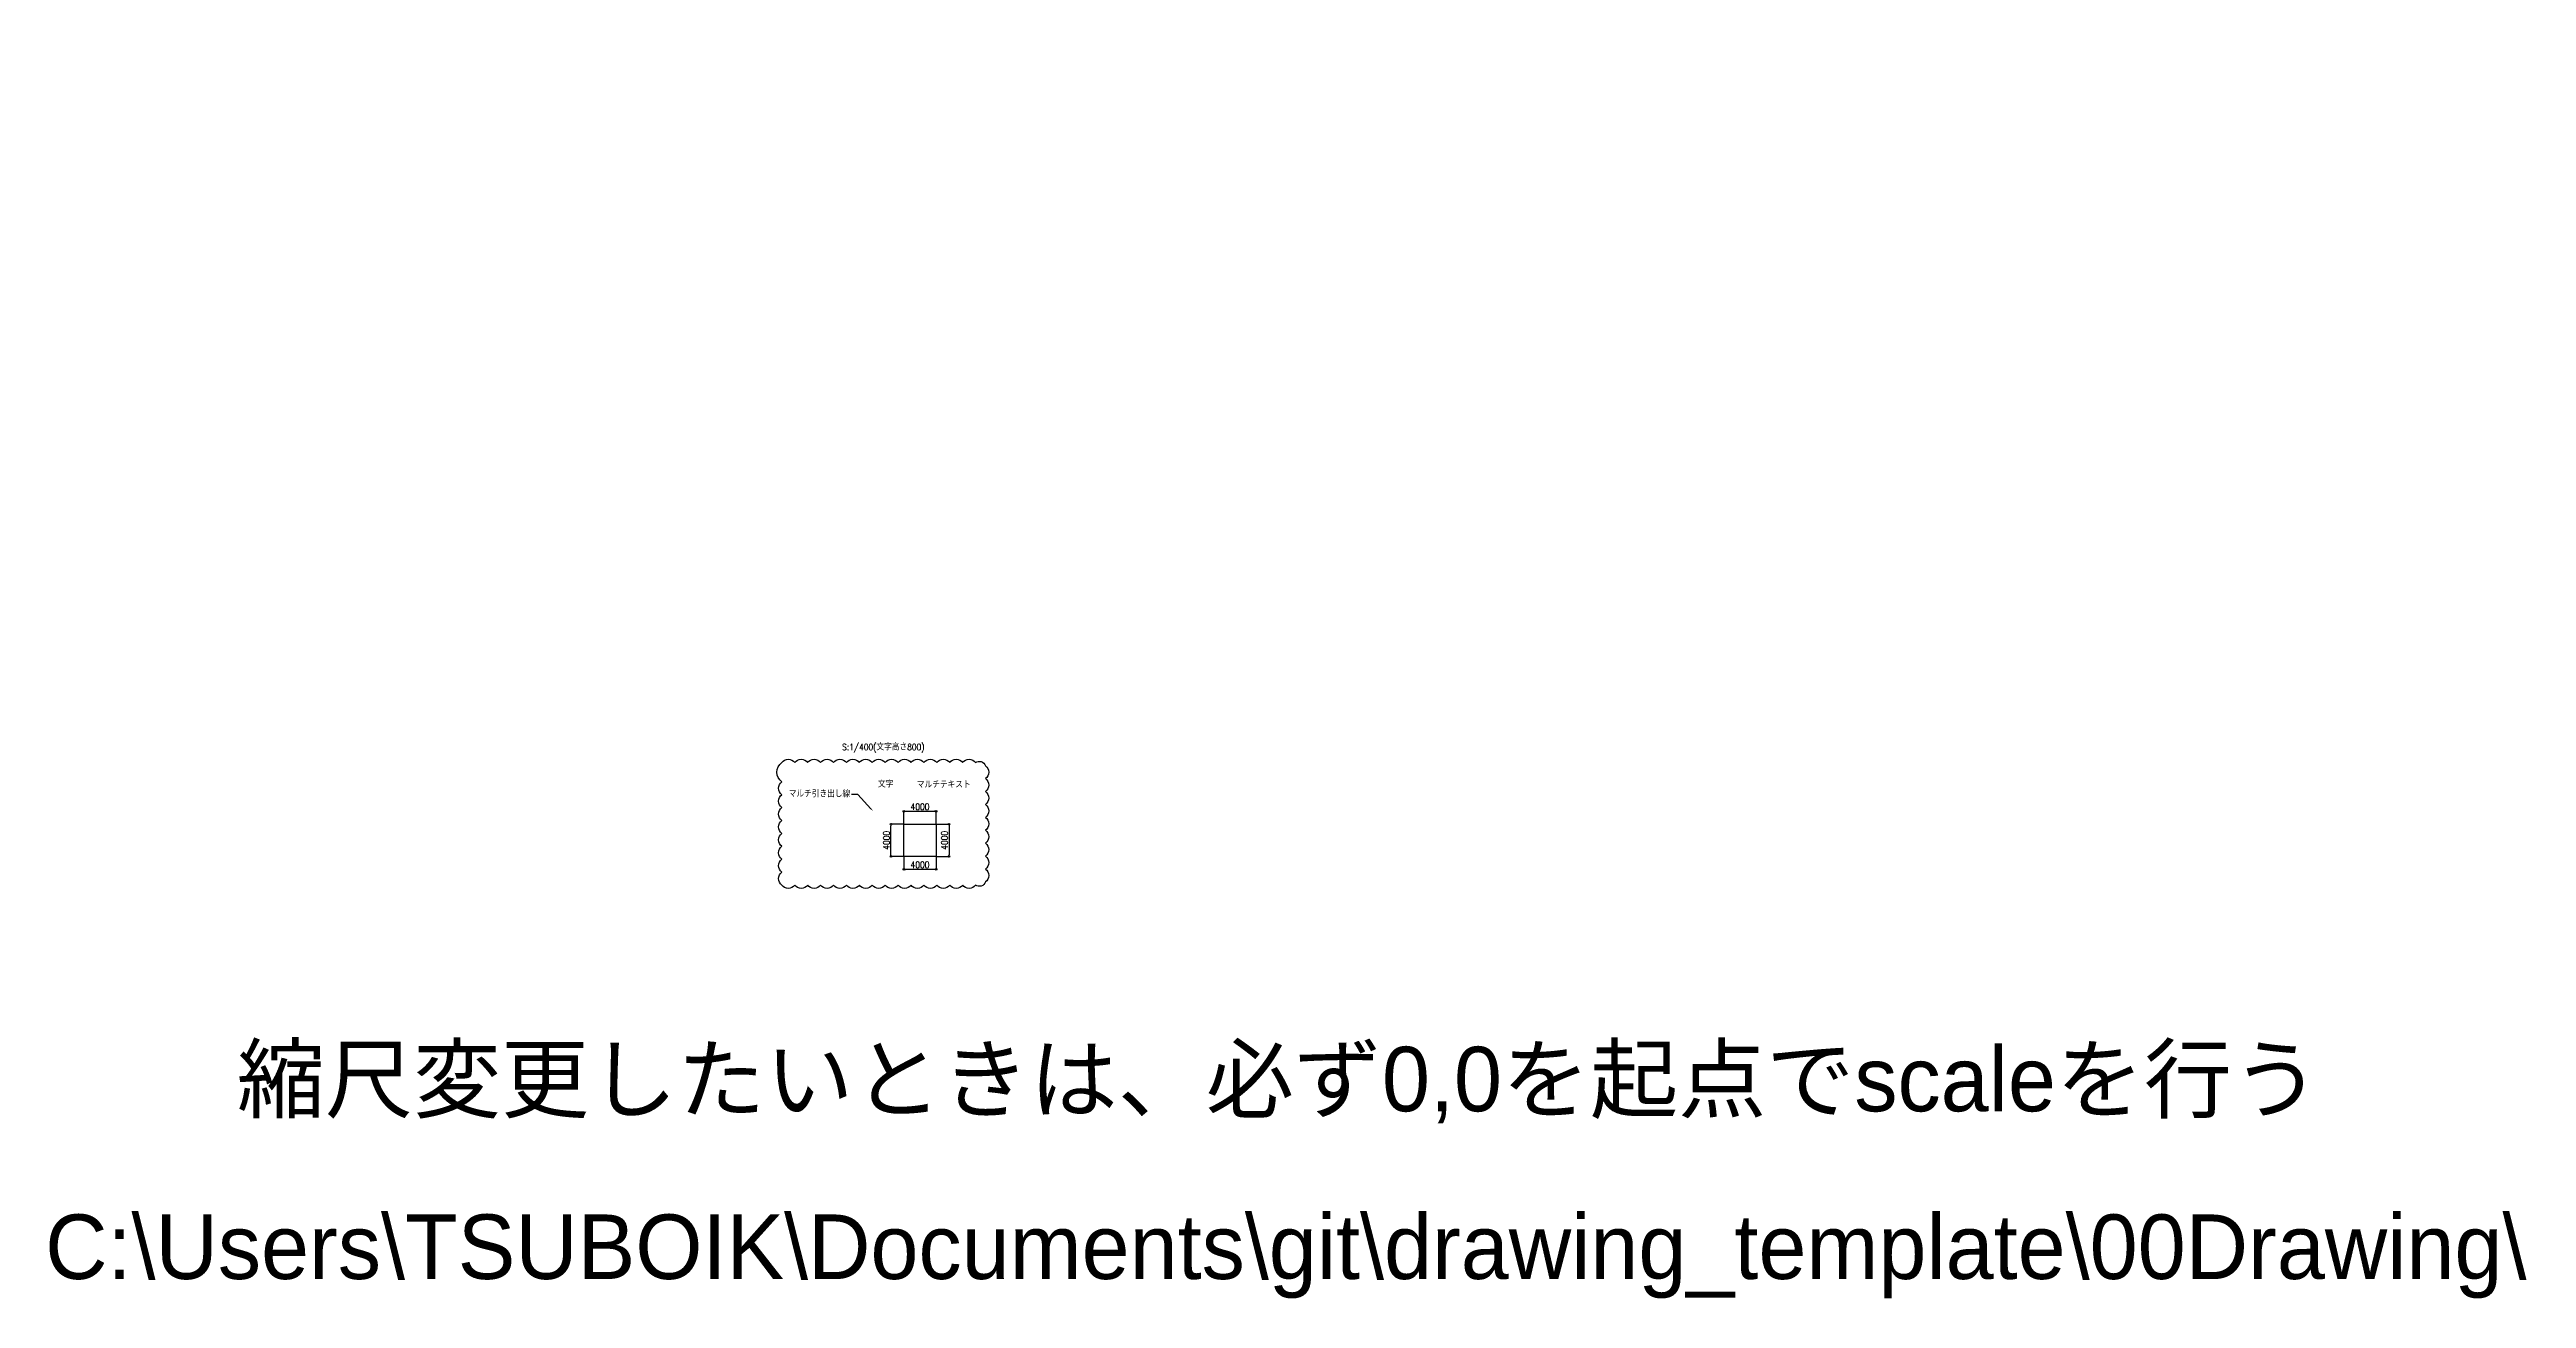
# Model space of a CAD drawing. Extents: x -76008 to 648000, y -1342800 to 168370.
# Drawn here: x -74716 to 232127, y 13602 to 168370 of the extents above; entities that cross this region are included whole.
import ezdxf
from ezdxf import colors
from ezdxf.entities.mleader import LeaderData, LeaderLine
from ezdxf.enums import TextEntityAlignment as Align
from ezdxf.math import Vec2, Vec3

# ---------------------------------------------------------------- set-up
doc = ezdxf.new("R2010")
doc.units = 0
doc.header["$MEASUREMENT"] = 0
doc.layers.get('0').update_dxf_attribs({"color": 3, "linetype": 'CONTINUOUS'})
doc.layers.get('Defpoints').update_dxf_attribs({"color": 251, "linetype": 'CONTINUOUS'})
doc.layers.add('99_レイアウト枠', color=251, linetype='CONTINUOUS', plot=False)
doc.styles.add('DRACAD', font='txt', dxfattribs={"width": 0.85, "bigfont": 'extfont2'})
doc.styles.get("Standard").update_dxf_attribs({"font": 'Osaka.ttc'})
doc.dimstyles.new('MYDIM', dxfattribs={"dimtxt": 120, "dimasz": 20, "dimexe": 1.25, "dimexo": 50, "dimgap": 50, "dimtad": 1, "dimdec": 4, "dimdsep": 46, "dimtxsty": 'DRACAD', "dimblk": 'ORIGIN', "dimcen": 2.5, "dimadec": 0, "dimazin": 0, "dimtfac": 1, "dimtdec": 4, "dimtmove": 0, "dimatfit": 3, "dimfxl": 1, "dimtolj": 1, "dimtzin": 0, "dimarcsym": 0})

# ---------------------------------------------------------------- blocks, each defined once
blk = doc.blocks.new('_ORIGIN')
at = {"color": 0, "linetype": 'ByBlock', "lineweight": -2}
blk.add_line((0, 0), (-1, 0), dxfattribs=at)
blk.add_circle((0, 0), 0.5, dxfattribs=at)
blk = doc.blocks.new('*D7880')
at = {"color": 0, "lineweight": -2}
for p, q in [((31119, 72376), (29519, 72376)), ((29519, 68576), (29519, 72176)), ((31119, 68376), (29519, 68376))]:
    blk.add_line(p, q, dxfattribs=at)
at = {"layer": 'Defpoints', "color": 0}
for p in [(29519, 72376), (31119, 72376), (31119, 68376)]:
    blk.add_point(p, dxfattribs=at)
at = {"color": 0, "linetype": 'ByBlock', "lineweight": -2, "xscale": 200, "yscale": 200, "zscale": 200}
for p, rotation in [((29519, 72376), 90), ((29519, 68376), 270)]:
    blk.add_blockref('_ORIGIN', p, dxfattribs=dict(at, rotation=rotation))
at = {"color": 0, "insert": (28959, 70376), "char_height": 800, "attachment_point": 5, "rotation": 90, "style": 'DRACAD'}
blk.add_mtext('\\A1;4000', dxfattribs=at)
blk = doc.blocks.new('*D7881')
at = {"color": 0, "lineweight": -2}
for p, q in [((31119, 68376), (31119, 66776)), ((35119, 68376), (35119, 66776)), ((34919, 66776), (31319, 66776))]:
    blk.add_line(p, q, dxfattribs=at)
at = {"layer": 'Defpoints', "color": 0}
for p in [(31119, 68376), (35119, 68376), (31119, 66776)]:
    blk.add_point(p, dxfattribs=at)
at = {"color": 0, "linetype": 'ByBlock', "lineweight": -2, "xscale": 200, "yscale": 200, "zscale": 200, "rotation": 180}
blk.add_blockref('_ORIGIN', (31119, 66776), dxfattribs=at)
at = {"color": 0, "linetype": 'ByBlock', "lineweight": -2, "xscale": 200, "yscale": 200, "zscale": 200}
blk.add_blockref('_ORIGIN', (35119, 66776), dxfattribs=at)
at = {"color": 0, "insert": (33119, 67336), "char_height": 800, "attachment_point": 5, "style": 'DRACAD'}
blk.add_mtext('\\A1;4000', dxfattribs=at)
blk = doc.blocks.new('*D7882')
at = {"color": 0, "lineweight": -2}
for p, q in [((35119, 72376), (36719, 72376)), ((36719, 72176), (36719, 68576)), ((35119, 68376), (36719, 68376))]:
    blk.add_line(p, q, dxfattribs=at)
at = {"layer": 'Defpoints', "color": 0}
for p in [(35119, 72376), (35119, 68376), (36719, 68376)]:
    blk.add_point(p, dxfattribs=at)
at = {"color": 0, "linetype": 'ByBlock', "lineweight": -2, "xscale": 200, "yscale": 200, "zscale": 200}
for p, rotation in [((36719, 72376), 90), ((36719, 68376), 270)]:
    blk.add_blockref('_ORIGIN', p, dxfattribs=dict(at, rotation=rotation))
at = {"color": 0, "insert": (36159, 70376), "char_height": 800, "attachment_point": 5, "rotation": 90, "style": 'DRACAD'}
blk.add_mtext('\\A1;4000', dxfattribs=at)
blk = doc.blocks.new('*D7883')
at = {"color": 0, "lineweight": -2}
for p, q in [((31119, 72376), (31119, 73976)), ((31319, 73976), (34919, 73976)), ((35119, 72376), (35119, 73976))]:
    blk.add_line(p, q, dxfattribs=at)
at = {"layer": 'Defpoints', "color": 0}
for p in [(35119, 73976), (31119, 72376), (35119, 72376)]:
    blk.add_point(p, dxfattribs=at)
at = {"color": 0, "linetype": 'ByBlock', "lineweight": -2, "xscale": 200, "yscale": 200, "zscale": 200, "rotation": 180}
blk.add_blockref('_ORIGIN', (31119, 73976), dxfattribs=at)
at = {"color": 0, "linetype": 'ByBlock', "lineweight": -2, "xscale": 200, "yscale": 200, "zscale": 200}
blk.add_blockref('_ORIGIN', (35119, 73976), dxfattribs=at)
at = {"color": 0, "insert": (33119, 74536), "char_height": 800, "attachment_point": 5, "style": 'DRACAD'}
blk.add_mtext('\\A1;4000', dxfattribs=at)

msp = doc.modelspace()

# ---------------------------------------------------------------- hatches: boundary and pattern name
h = msp.add_hatch()
h.set_pattern_fill('ANSI31', color=256, scale=800)
edge = h.paths.add_edge_path()
edge.add_line((99129.10737, 155314.9179), (99129.10737, 168370.09334))

# ---------------------------------------------------------------- linework, layer by layer
msp.add_lwpolyline([(16000, 80000, -0.5206), (17600, 80000, -0.5206), (19200, 80000, -0.5206), (20800, 80000, -0.5206), (22400, 80000, -0.5206), (24000, 80000, -0.5206), (25600, 80000, -0.5206), (27200, 80000, -0.5206), (28800, 80000, -0.5206), (30400, 80000, -0.5206), (32000, 80000, -0.5206), (33600, 80000, -0.5206), (35200, 80000, -0.5206), (36800, 80000, -0.5206), (38400, 80000, -0.5206), (40000, 80000, -0.5206), (41218.92637, 79618.92637, -0.5206), (41218.92637, 78018.92637, -0.5206), (41218.92637, 76418.92637, -0.5206), (41218.92637, 74818.92637, -0.5206), (41218.92637, 73218.92637, -0.5206), (41218.92637, 71618.92637, -0.5206), (41218.92637, 70018.92637, -0.5206), (41218.92637, 68418.92637, -0.5206), (41218.92637, 66818.92637, -0.5206), (41218.92637, 65218.92637, -0.5206), (40003.00276, 64834.84997, -0.5206), (38403.00276, 64834.84997, -0.5206), (36803.00276, 64834.84997, -0.5206), (35203.00276, 64834.84997, -0.5206), (33603.00276, 64834.84997, -0.5206), (32003.00276, 64834.84997, -0.5206), (30403.00276, 64834.84997, -0.5206), (28803.00276, 64834.84997, -0.5206), (27203.00276, 64834.84997, -0.5206), (25603.00276, 64834.84997, -0.5206), (24003.00276, 64834.84997, -0.5206), (22403.00276, 64834.84997, -0.5206), (20803.00276, 64834.84997, -0.5206), (19203.00276, 64834.84997, -0.5206), (17603.00276, 64834.84997, -0.5206), (16003.00276, 64834.84997, -0.5206), (16000, 66431.84721, -0.5206), (16000, 68031.84721, -0.5206), (16000, 69631.84721, -0.5206), (16000, 71231.84721, -0.5206), (16000, 72831.84721, -0.5206), (16000, 74431.84721, -0.5206), (16000, 76031.84721, -0.5206), (16000, 77631.84721, -0.5206), (16000, 80000, -0.5206)], format="xyb", close=True)
msp.add_lwpolyline([(31118.81159, 72376.1147), (35118.81159, 72376.1147), (35118.81159, 68376.1147), (31118.81159, 68376.1147)], close=True)

# ---------------------------------------------------------------- texts
at = {"style": 'DRACAD', "width": 0.85}
for s, p in [('S:1/400(文字高さ800)', (28575.07478, 81938.33117)), ('文字', (28865.49374, 77334.53062))]:
    msp.add_text(s, height=800, dxfattribs=at).set_placement(p, align=Align.MIDDLE_CENTER)
at = {"insert": (36057.14441, 77267.86395), "char_height": 800, "attachment_point": 5, "style": 'DRACAD'}
msp.add_mtext('マルチテキスト', dxfattribs=at)
at = {"layer": '99_レイアウト枠'}
for s, p in [('縮尺変更したいときは、必ず0,0を起点でscaleを行う', (77530.3802, 36795.69258)), ('C:\\Users\\TSUBOIK\\Documents\\git\\drawing_template\\00Drawing\\', (78433.76006, 16015.31951))]:
    msp.add_text(s, height=8000, dxfattribs=at).set_placement(p, align=Align.CENTER)

# ---------------------------------------------------------------- dimensions: what is measured, and where the dimension line sits
for base, p1, p2, angle, picture, middle in [((35118.81159, 73976.1147), (31118.81159, 72376.1147), (35118.81159, 72376.1147), 180, '*D7883', (33118.81159, 74536.1147)), ((29518.81159, 72376.1147), (31118.81159, 68376.1147), (31118.81159, 72376.1147), 270, '*D7880', (28958.81159, 70376.1147)), ((36718.81159, 68376.1147), (35118.81159, 72376.1147), (35118.81159, 68376.1147), 90, '*D7882', (36158.81159, 70376.1147))]:
    dim = msp.add_linear_dim(base=base, p1=p1, p2=p2, angle=angle, dimstyle='MYDIM', override={"dimtxt": 800, "dimasz": 200, "dimexe": 0, "dimexo": 0, "dimgap": 160, "dimtad": 1, "dimjust": 0, "dimtmove": 0})
    dim.commit()
    dim.dimension.update_dxf_attribs({"geometry": picture, "text_midpoint": middle})
dim = msp.add_linear_dim(base=(31118.81159, 66776.1147), p1=(35118.81159, 68376.1147), p2=(31118.81159, 68376.1147), dimstyle='MYDIM', override={"dimtxt": 800, "dimasz": 200, "dimexe": 0, "dimexo": 0, "dimgap": 160, "dimtad": 1, "dimjust": 0, "dimtmove": 0})
dim.commit()
dim.dimension.update_dxf_attribs({"geometry": '*D7881', "text_midpoint": (33118.81159, 67336.1147)})

# ---------------------------------------------------------------- leaders
ml = msp.add_multileader_mtext('Standard')
ml.set_content('マルチ引き出し線', style='DRACAD')
ml.set_leader_properties()
ml.build(insert=Vec2(0, 0))
ml.multileader.update_dxf_attribs({"dogleg_length": 800, "arrow_head_size": 400})
ctx = ml.context
ctx.base_point, ctx.char_height, ctx.arrow_head_size, ctx.landing_gap_size, ctx.plane_origin = Vec3(18036.13758, 76044.68746), 800, 400, 160, Vec3(-3303513.53243, 5984323.84881)
ctx.text_align_type = 2
notes = []
notes.append((ctx, [(0, (1, 1, 0), (25434.80425, 76044.68746), (-1, 0), 800, [(0, [(27307.41066, 73995.60005)], 0, [])])]))
ctx.mtext.insert, ctx.mtext.alignment = Vec3(24474.80425, 76524.68746), 3
for ctx, leaders in notes:
    for number, flags, end, landing, length, lines in leaders:
        leader = LeaderData()
        leader.index, (leader.has_last_leader_line, leader.has_dogleg_vector, leader.attachment_direction) = number, flags
        leader.last_leader_point, leader.dogleg_vector, leader.dogleg_length = Vec3(end), Vec3(landing), length
        for number, points, colour, breaks in lines:
            line = LeaderLine()
            line.index, line.vertices, line.color, line.breaks = number, Vec3.list(points), colors.encode_raw_color(colour), breaks
            leader.lines.append(line)
        ctx.leaders.append(leader)

doc.saveas('drawing.dxf')
